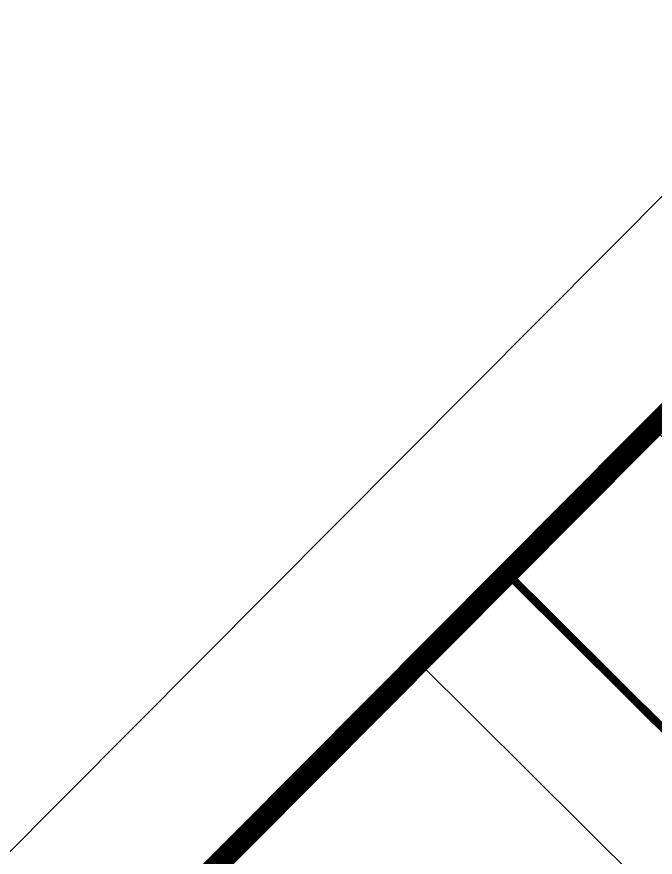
# Model space of a CAD drawing. Extents: x 517450926 to 520131079, y 3499134486 to 3500888201.
# Drawn here: x 518618313 to 518624425, y 3500204896 to 3500212946 of the extents above; entities that cross this region are included whole.
import ezdxf
from ezdxf.enums import TextEntityAlignment as Align

# ---------------------------------------------------------------- set-up
doc = ezdxf.new("R2010")
doc.units = 0
doc.header["$LTSCALE"] = 1000
doc.header["$MEASUREMENT"] = 0
doc.layers.get('0').update_dxf_attribs({"linetype": 'CONTINUOUS'})
doc.layers.add('C-SHET-LOGO', color=7, linetype='CONTINUOUS')
doc.layers.add('C-SHET-SHET', color=144, linetype='CONTINUOUS')
doc.layers.add('内框', color=8, linetype='CONTINUOUS', plot=False)
doc.styles.get("Standard").update_dxf_attribs({"font": 'Tssdeng.shx', "bigfont": 'Tssdchn.shx'})
doc.styles.add('黑体', font='simhei.ttf')

# ---------------------------------------------------------------- blocks, each defined once
blk = doc.blocks.new('THAPE_A1L2_inner')
at = {"layer": '内框'}
blk.add_lwpolyline([(0, 0), (1261, 0), (1261, 594), (0, 594)], close=True, dxfattribs=at)
at = {"layer": '内框', "const_width": 1.4}
blk.add_lwpolyline([(25, 584), (25, 10), (1251, 10), (1251, 584)], close=True, dxfattribs=at)
at = {"layer": '内框', "style": '黑体', "width": 0.8}
blk.add_attdef('内框名称', (58.886, 599.295), '', height=8, dxfattribs=at)
blk = doc.blocks.new('LOGO2020')
blk.add_line((79.933, 44), (79.933, 30.833))
at = {"const_width": 0.5}
blk.add_lwpolyline([(80, 0), (0, 0), (0, 44), (80, 44)], close=True, dxfattribs=at)
at = {"lineweight": 9}
for points in [[(79.933, 0), (0, 0), (0, 44), (79.933, 44), (79.933, 0)], [(0, 30.833), (79.933, 30.833)]]:
    blk.add_lwpolyline(points, dxfattribs=at)
blk = doc.blocks.new('SH_THAPE_A1L2')
for points in [[(0, 0), (1261, 0), (1261, 594), (0, 594)], [(1171, 301), (1171, 293), (1251, 293), (1251, 301)]]:
    blk.add_lwpolyline(points, close=True)
at = {"const_width": 1.4}
blk.add_lwpolyline([(25, 584), (25, 10), (1251, 10), (1251, 584)], close=True, dxfattribs=at)
at = {"layer": 'C-SHET-LOGO', "xscale": 1.000832973929552, "yscale": 1.000832973929552, "zscale": 1.000832973929552}
blk.add_blockref('LOGO2020', (1171, 248.963), dxfattribs=at)
blk.add_attdef('作废标记', text='', height=400).set_placement((658, 330.5), align=Align.MIDDLE_CENTER)

msp = doc.modelspace()

# ---------------------------------------------------------------- block references
at = {"layer": 'C-SHET-SHET', "xscale": 150, "yscale": 150, "zscale": 150, "rotation": 135.1572922948761}
msp.add_blockref('SH_THAPE_A1L2', (518787053.6051, 3500106450.4975), dxfattribs=at)
at = {"layer": '内框', "xscale": 149.9999999999999, "yscale": 149.9999999999999, "zscale": 149.9999999999999, "rotation": 135.1572922948763}
msp.add_blockref('THAPE_A1L2_inner', (518787053.6051, 3500106450.4975), dxfattribs=at)

doc.saveas('drawing.dxf')
